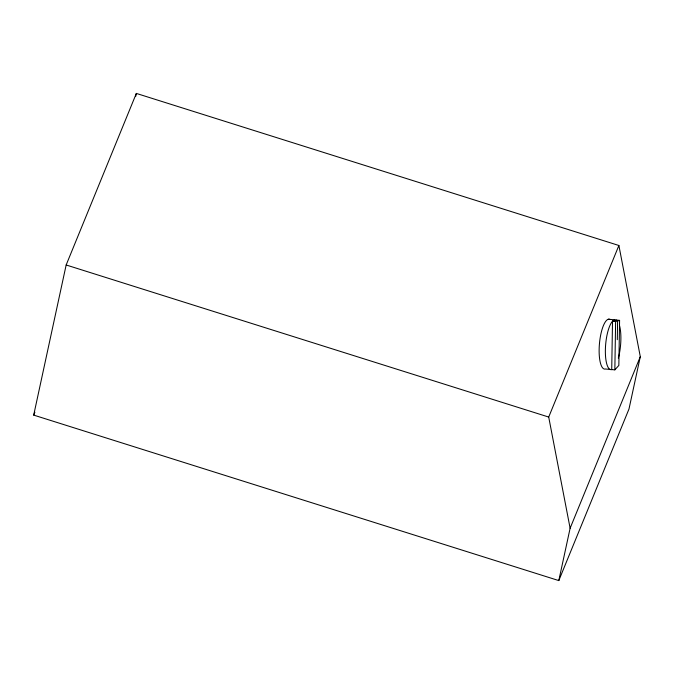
<?xml version="1.0" encoding="UTF-8"?>
<svg xmlns="http://www.w3.org/2000/svg" width="674" height="674" viewBox="0 0 674 674"><rect width="100%" height="100%" fill="white"/><g stroke="black" fill="none" stroke-linecap="round" stroke-linejoin="round"><path stroke-width="1.01" d="M616.466 320.099L612.514 321.228L611.722 369.571A25.064 7.456 -84.8 0 1 605.37 350.109A25.064 7.456 -84.8 0 1 612.514 321.228L614.536 319.813L619.583 320.386L618.842 365.434L614.84 369.858L605.488 369.007A25.064 7.456 -84.8 0 1 599.506 343.049A25.064 7.456 -84.8 0 1 610.231 319.535M614.84 369.858L615.623 321.515L619.583 320.386M617.3 339.704L617.603 320.95M33.7 415.108L66.162 264.983L136.342 93.416L618.892 245.488L640.3 356.672L628.985 409.017L558.797 580.584L33.7 415.108L34.888 412.202M135.676 96.5L136.342 93.416M558.797 580.584L570.12 528.239L640.3 356.672M570.12 528.239L548.712 417.054L618.892 245.488M608.302 319.249L614.536 319.813M612.514 321.228L615.623 321.515M66.162 264.983L548.712 417.054M619.524 325.559A25.064 7.456 -84.8 0 1 618.328 358.105"/></g></svg>
